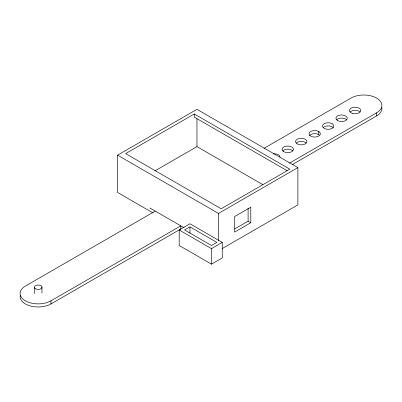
<?xml version="1.0" encoding="UTF-8"?>
<svg xmlns="http://www.w3.org/2000/svg" width="402" height="402" viewBox="0 0 402 402"><rect width="100%" height="100%" fill="white"/><g stroke="black" fill="none" stroke-linecap="round" stroke-linejoin="round"><path stroke-width="0.6" d="M153.097 212.965L117.57 192.452L117.57 155.162L196.965 109.324L297.887 167.594L297.887 204.884L222.301 248.521M194.272 113.987L125.645 153.609L221.185 208.769L289.812 169.147L194.272 113.987L194.272 117.098L287.098 170.689M154.825 170.945L196.965 146.619L262.898 184.684M155.247 211.1L25.396 286.068A18.08 10.437 0 0 0 25.396 300.832A18.08 10.437 0 0 0 50.964 300.832L180.815 225.859L180.815 228.969L50.964 303.937A18.08 10.437 0 0 1 30.396 305.977A18.08 10.437 0 0 1 20.2 295.47M264.013 148.308L351.036 98.063A18.08 10.437 0 0 1 376.604 98.063A18.08 10.437 0 0 1 376.604 112.821L376.604 115.932L292.299 164.604M289.581 163.066L376.604 112.821M179.197 229.974L189.96 223.758L222.256 242.406L222.256 257.943L211.492 264.159L179.197 245.511L179.197 229.974L211.492 248.622L222.256 242.406M189.96 226.869L184.578 229.974L211.492 245.511L216.874 242.406L189.96 226.869L189.96 233.085M117.57 155.162L218.492 213.432L297.887 167.594M234.642 228.969L248.099 221.2L250.788 222.753L250.788 207.216L234.642 216.537L234.642 232.075L250.788 222.753M149.866 207.99L184.046 227.723M319.304 135.012L318.299 134.389A5.648 3.261 0 0 0 309.565 135.554M318.665 131.509L318.665 134.62M248.099 208.146L248.099 221.2M218.492 213.432L218.492 240.778M211.492 248.622L211.492 264.159M196.965 118.65L196.965 146.619M50.964 300.832L50.964 303.937M41.964 287.013L41.964 293.088M34.391 287.46L34.391 293.53M381.799 107.46A18.08 10.437 0 0 1 376.604 115.932M350.132 111.952A5.708 3.296 0 0 1 360.021 111.952M336.675 119.721A5.708 3.296 0 0 1 346.564 119.721M323.439 127.354A5.648 3.261 0 0 1 331.258 126.409L332.374 126.967A5.648 3.261 0 0 1 333.203 127.67M282.847 150.795A5.708 3.296 0 0 1 292.736 150.795M296.304 143.027A5.708 3.296 0 0 1 306.193 143.027M273.345 153.86A5.708 3.296 0 0 1 280.048 157.107M332.374 123.856L331.258 123.303A5.648 3.261 0 0 0 323.881 123.901A5.648 3.261 0 0 0 323.952 128.203L325.067 128.756A5.648 3.261 0 0 0 332.444 128.158A5.648 3.261 0 0 0 332.374 123.856M319.304 131.906L318.299 131.283A5.648 3.261 0 0 0 310.857 131.414A5.648 3.261 0 0 0 310.108 135.69L311.113 136.313A5.648 3.261 0 0 0 318.555 136.183A5.648 3.261 0 0 0 319.304 131.906M337.579 120.59A5.708 3.296 0 0 0 347.132 119.113A5.708 3.296 0 0 0 340.142 115.078A5.708 3.296 0 0 0 337.579 120.59M352.222 113.344A5.708 3.296 0 0 0 360.785 110.49A5.708 3.296 0 0 0 352.222 107.635A5.708 3.296 0 0 0 352.222 113.344M283.757 151.67A5.708 3.296 0 0 0 293.309 150.187A5.708 3.296 0 0 0 286.314 146.152A5.708 3.296 0 0 0 283.757 151.67M297.214 143.896A5.708 3.296 0 0 0 306.766 142.419A5.708 3.296 0 0 0 299.771 138.383A5.708 3.296 0 0 0 297.214 143.896M35.773 288.937A3.804 2.196 0 0 0 41.934 287.586A3.804 2.196 0 0 0 36.828 285.179A3.804 2.196 0 0 0 35.773 288.937"/></g></svg>
